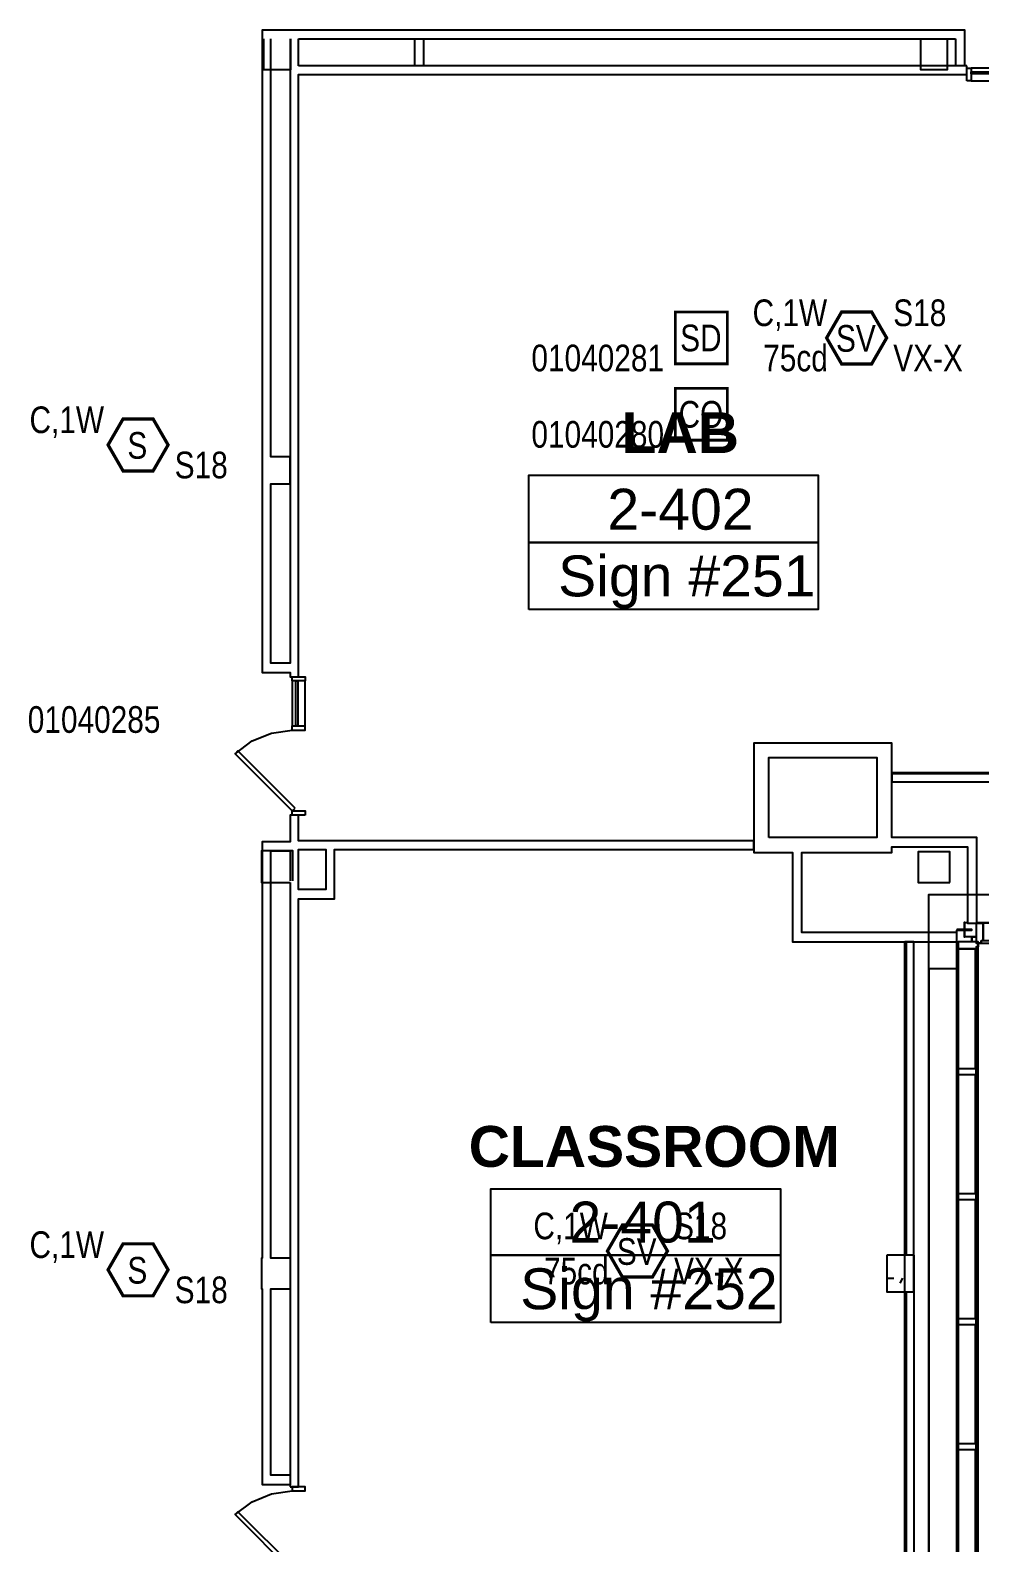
# Model space of a CAD drawing. Header units: inches. Extents: x 9349 to 17082, y 17684 to 25415.
# Drawn here: x 13619 to 14046, y 20140 to 20821 of the extents above; entities that cross this region are included whole.
import ezdxf
from ezdxf.enums import TextEntityAlignment as Align

# ---------------------------------------------------------------- set-up
doc = ezdxf.new("R2010")
doc.units = ezdxf.units.IN
doc.header["$LTSCALE"] = 0.25
doc.header["$MEASUREMENT"] = 0
for name, color, linetype in [('BACKGROUND', 8, 'Continuous'), ('CO DETECTOR', 1, 'Continuous'), ('SMOKE DETECTOR', 1, 'Continuous'), ('SPEAKER', 1, 'Continuous'), ('SPEAKER STROBE', 1, 'Continuous')]:
    doc.layers.add(name, color=color, linetype=linetype)
doc.styles.add('Arial', font='arial.ttf', dxfattribs={"width": 0.8})
doc.styles.add('PDF Arial', font='arial.ttf')
doc.styles.add('PDF Arial Bold', font='arialbd.ttf')

# ---------------------------------------------------------------- blocks, each defined once
blk = doc.blocks.new('SIGA-COD')
at = {"layer": 'CO DETECTOR', "const_width": 1.3}
blk.add_lwpolyline([(-11.5, -11.68), (-11.5, 11.7), (11.89, 11.7), (11.89, -11.68)], close=True, dxfattribs=at)
at = {"layer": 'CO DETECTOR', "style": 'Arial', "width": 0.8}
blk.add_text('CO', height=12, dxfattribs=at).set_placement((0, 0), align=Align.MIDDLE)
for tag, p in [('ADDRESS', (20.64, 8.96)), ('ZONE', (20.64, -8.58))]:
    blk.add_attdef(tag, text='', height=12, dxfattribs=at).set_placement(p, align=Align.MIDDLE_LEFT)
blk.add_attdef('SUBSCRIPT', text='', height=12, dxfattribs=at).set_placement((-16.56, -9.02), align=Align.MIDDLE_RIGHT)
blk = doc.blocks.new('GC-S7')
at = {"layer": 'SPEAKER', "const_width": 1.46}
blk.add_lwpolyline([(13.83, 0.21), (7.08, 11.9), (-6.42, 11.9), (-13.17, 0.21), (-6.42, -11.49), (7.08, -11.49)], close=True, dxfattribs=at)
at = {"layer": 'SPEAKER', "style": 'Arial', "width": 0.8}
blk.add_text('S', height=12, dxfattribs=at).set_placement((0, 0), align=Align.MIDDLE)
for tag, p in [('C', (-14.98, 11.52)), ('1/2W', (-14.65, -8.82))]:
    blk.add_attdef(tag, text='', height=12, dxfattribs=at).set_placement(p, align=Align.MIDDLE_RIGHT)
blk.add_attdef('Speaker_Circuit', text='', height=12, dxfattribs=at).set_placement((16.8, -8.82), align=Align.MIDDLE_LEFT)
blk = doc.blocks.new('SIGA-PD')
at = {"layer": 'SMOKE DETECTOR', "const_width": 1.3}
blk.add_lwpolyline([(-11.5, -11.68), (-11.5, 11.7), (11.89, 11.7), (11.89, -11.68)], close=True, dxfattribs=at)
at = {"layer": 'SMOKE DETECTOR', "style": 'Arial', "width": 0.8}
blk.add_text('SD', height=12, dxfattribs=at).set_placement((0, 0), align=Align.MIDDLE)
for tag, p in [('ADDRESS', (20.64, 8.96)), ('ZONE', (20.64, -8.58))]:
    blk.add_attdef(tag, text='', height=12, dxfattribs=at).set_placement(p, align=Align.MIDDLE_LEFT)
blk.add_attdef('SUBSCRIPT', text='', height=12, dxfattribs=at).set_placement((-16.56, -9.02), align=Align.MIDDLE_RIGHT)
blk = doc.blocks.new('GC-S7VM')
at = {"layer": 'SPEAKER STROBE', "const_width": 1.46}
blk.add_lwpolyline([(13.83, 0.21), (7.08, 11.9), (-6.42, 11.9), (-13.17, 0.21), (-6.42, -11.49), (7.08, -11.49)], close=True, dxfattribs=at)
at = {"layer": 'SPEAKER STROBE', "style": 'Arial', "width": 0.8}
blk.add_text('SV', height=12, dxfattribs=at).set_placement((0, 0), align=Align.MIDDLE)
for tag, p in [('C', (-12.95, 11.52)), ('CANDELA', (-12.62, -8.82)), ('1/2W', (-12.62, -29.16))]:
    blk.add_attdef(tag, text='', height=12, dxfattribs=at).set_placement(p, align=Align.MIDDLE_RIGHT)
for tag, p in [('Speaker_Circuit', (16.8, 11.52)), ('Visual_Circuit', (16.8, -8.82))]:
    blk.add_attdef(tag, text='', height=12, dxfattribs=at).set_placement(p, align=Align.MIDDLE_LEFT)

msp = doc.modelspace()

# ---------------------------------------------------------------- linework, layer by layer
at = {"layer": 'BACKGROUND'}
for points in [[(14038.89, 20804.6), (14038.89, 20820.67), (14034.72, 20820.67), (13722.93, 20820.67), (13722.93, 20816.82), (13722.93, 20535.89), (13722.93, 20531.71), (13735.47, 20531.71), (13735.47, 20529.78), (13739.32, 20529.78), (13739.32, 20800.75), (14039.86, 20800.75), (14039.86, 20804.6)], [(13723.57, 20816.82), (13723.57, 20803), (13735.79, 20803), (13735.79, 20816.82)], [(13735.47, 20816.82), (13735.47, 20535.89), (13726.79, 20535.89), (13726.79, 20616.57), (13735.47, 20616.57), (13735.47, 20628.78), (13726.79, 20628.78), (13726.79, 20816.82)], [(13739.32, 20804.6), (13739.32, 20816.82)], [(13791.39, 20816.82), (13791.39, 20804.6)], [(13795.57, 20804.6), (13795.57, 20816.82)], [(14018.97, 20816.82), (14018.97, 20803), (14031.18, 20803), (14031.18, 20816.82)], [(14034.72, 20816.82), (14034.72, 20804.6)], [(14070.07, 20803.64), (14041.79, 20803.64)], [(14041.79, 20797.85), (14070.07, 20797.85)], [(13710.72, 20495.07), (13718.43, 20500.85), (13727.11, 20504.39), (13736.43, 20505.67), (13742.22, 20505.67), (13742.22, 20507.6), (13742.22, 20527.85)], [(13736.43, 20527.85), (13736.43, 20507.6)], [(13736.43, 20505.67), (13736.43, 20507.6), (13742.22, 20507.6)], [(14006.11, 20486.07), (14006.11, 20486.71), (14057.22, 20486.71), (14060.75, 20486.71), (14061.39, 20486.71), (14061.39, 20442.35)], [(14057.22, 20486.07), (14006.11, 20486.07), (14006.11, 20482.53), (14057.22, 20482.53), (14057.22, 20442.35), (14057.22, 20441.71), (14057.22, 20438.17), (14185.79, 20438.17), (14192.54, 20438.17), (14192.54, 20449.75)], [(13735.47, 20165.28), (13739.32, 20165.28), (13739.32, 20429.82), (13755.39, 20429.82), (13755.39, 20434), (13755.39, 20452), (13944.07, 20452), (13944.07, 20455.85), (13739.32, 20455.85), (13739.32, 20467.42), (13735.47, 20467.42), (13735.47, 20455.53), (13722.93, 20455.53), (13722.93, 20451.35), (13722.93, 20268.14), (13722.61, 20268.14), (13722.61, 20254.32), (13722.93, 20254.32), (13722.93, 20170.42), (13722.93, 20166.25), (13735.47, 20166.25)], [(14006.11, 20457.46), (14006.11, 20457.46)], [(13736.75, 20437.85), (13736.75, 20451.35), (13722.61, 20451.35), (13722.61, 20437.21), (13735.47, 20437.21)], [(13735.47, 20268.14), (13726.79, 20268.14), (13726.79, 20451.35), (13735.47, 20451.35), (13735.47, 20437.85)], [(14038.89, 20416), (14038.89, 20419.21), (14040.18, 20419.21)], [(14047.25, 20410.85), (14046.29, 20410.85), (14046.29, 20409.89), (14046.29, 20410.85), (14046.29, 20409.89), (14101.25, 20409.89), (14101.25, 20410.85), (14047.25, 20410.85), (14047.25, 20418.89), (14044.04, 20418.89), (14044.04, 20409.89), (14046.29, 20409.89), (14045, 20409.89), (14045, 20408.28), (14044.04, 20408.28), (14045, 20408.28)], [(14044.33, 20419.2), (14607.8, 20419.2), (14607.8, 20418.88), (14605.23, 20418.88)], [(14326.25, 20418.89), (14270, 20418.89), (14213.75, 20418.89), (14157.5, 20418.89), (14101.25, 20418.89), (14044.68, 20418.89), (14047.25, 20418.89), (14047.25, 20411.17)], [(14016.07, 19789.53), (14035.36, 19789.53), (14035.36, 20415.67), (14038.57, 20415.67)], [(14042.11, 20412.78), (14042.11, 20410.53), (14042.11, 20412.78), (14044.04, 20412.78), (14038.89, 20412.78), (14038.89, 20415.67)], [(14016.07, 20269.42), (14016.07, 20253.03), (14016.07, 20269.42), (14016.07, 20410.53), (14012.54, 20410.53), (14011.89, 20410.53)], [(14012.54, 20410.53), (14012.54, 20269.42)], [(14043.72, 20407.32), (14036, 20407.32), (14036, 20409.89), (14036, 20352.03), (14036, 20295.78), (14036, 20239.53), (14036, 20183.28), (14036, 20127.03), (14036, 20070.78), (14036, 20014.53), (14036, 19957.96), (14036, 19901.71), (14036, 19845.46), (14036, 19789.21), (14036, 19791.78), (14044.04, 19791.78)], [(14045, 20127.03), (14045, 20183.28), (14045, 20239.53), (14044.04, 20239.53), (14044.04, 20183.28), (14045, 20183.28), (14045, 20239.53), (14045, 20295.78), (14044.04, 20295.78), (14044.04, 20239.53), (14045, 20239.53), (14045, 20295.78), (14045, 20352.03), (14044.04, 20352.03), (14044.04, 20295.78), (14045, 20295.78), (14045, 20352.03), (14045, 20408.28), (14044.04, 20408.28), (14044.04, 20407.32)], [(13739.32, 19698.25), (14022.82, 19698.25), (14022.82, 19697.28), (14035.36, 19697.28), (14035.36, 19757.71), (14035.36, 20398.32), (14022.82, 20398.32), (14022.82, 19757.71), (14022.82, 19702.42), (13755.39, 19702.42), (13755.39, 19716.25), (13751.22, 19716.25), (13739.32, 19716.25)], [(14043.72, 20353.32), (14036, 20353.32), (14036, 20350.75), (14043.72, 20350.75)], [(14043.72, 20297.07), (14036, 20297.07), (14036, 20294.5), (14043.72, 20294.5)], [(14004.5, 20259.14), (14007.07, 20259.14)], [(14010.93, 20259.14), (14009.64, 20256.89)], [(13735.47, 20170.42), (13726.79, 20170.42), (13726.79, 20254.32), (13735.47, 20254.32)], [(14016.07, 20253.03), (14016.07, 20086.53), (14016.07, 20081.07), (14016.07, 20086.53), (14016.07, 20081.07), (14016.07, 20077.21), (14016.07, 20081.07), (14003.86, 20081.07), (14003.86, 20086.53), (14016.07, 20086.53)], [(14012.54, 20253.03), (14012.54, 20086.53)], [(14043.72, 20240.82), (14036, 20240.82), (14036, 20238.25), (14043.72, 20238.25)], [(14043.72, 20184.57), (14036, 20184.57), (14036, 20182), (14043.72, 20182)], [(14045, 20127.03), (14045, 20183.28), (14044.04, 20183.28), (14044.04, 20127.03)], [(13710.72, 20152.75), (13718.43, 20158.53), (13727.11, 20162.07), (13736.43, 20163.35), (13742.22, 20163.35), (13742.22, 20165.28), (13736.43, 20165.28), (13736.43, 20163.35)]]:
    msp.add_lwpolyline(points, dxfattribs=at)
at = {"layer": 'BACKGROUND', "ltscale": 1.158333}
msp.add_lwpolyline([(13739.32, 20816.82), (14034.72, 20816.82)], dxfattribs=at)
at = {"layer": 'BACKGROUND', "ltscale": 1.24}
msp.add_lwpolyline([(14039.86, 20804.6), (13739.32, 20804.6)], dxfattribs=at)
at = {"layer": 'BACKGROUND'}
for points in [[(14039.86, 20797.85), (14039.86, 20803.64), (14041.79, 20803.64), (14041.79, 20797.85)], [(14041.79, 20801.07), (14041.79, 20802.03), (14070.07, 20802.03), (14070.07, 20801.07)], [(13842.82, 20590.21), (13842.82, 20620.42), (13973, 20620.42), (13973, 20590.21)], [(13842.82, 20560), (13842.82, 20590.21), (13973, 20590.21), (13973, 20560)], [(13742.22, 20527.85), (13736.43, 20527.85), (13736.43, 20529.78), (13742.22, 20529.78)], [(13739, 20507.6), (13738.04, 20507.6), (13738.04, 20527.85), (13739, 20527.85)], [(13737.72, 20470.64), (13712, 20496.35), (13710.72, 20495.07), (13736.43, 20469.35)], [(14035.36, 20410.53), (14035.36, 20414.71), (13965.61, 20414.71), (13965.61, 20450.71), (14006.11, 20450.71), (14006.11, 20453.28), (14040.18, 20453.28), (14040.18, 20418.89), (14044.36, 20418.89), (14044.36, 20457.46), (14040.18, 20457.46), (14006.11, 20457.46), (14006.11, 20493.46), (14006.11, 20499.89), (13944.07, 20499.89), (13944.07, 20493.46), (13944.07, 20450.71), (13950.82, 20450.71), (13961.43, 20450.71), (13961.43, 20414.71), (13961.43, 20410.53)], [(13950.82, 20457.46), (13950.82, 20493.46), (13999.36, 20493.46), (13999.36, 20457.46)], [(13742.22, 20467.42), (13736.43, 20467.42), (13736.43, 20469.35), (13742.22, 20469.35)], [(13739.32, 20437.85), (13739.32, 20452), (13751.54, 20452), (13751.54, 20434), (13739.32, 20434)], [(14032.14, 20437.21), (14032.14, 20451.03), (14018, 20451.03), (14018, 20437.21)], [(14038.89, 20419.21), (14038.57, 20419.21), (14038.57, 20412.78), (14038.89, 20412.78)], [(14035.36, 20416), (14035.36, 20415.67), (14042.11, 20415.67), (14042.11, 20416)], [(14044.04, 20407.32), (14044.04, 20352.03), (14045, 20352.03), (14045, 20408.28), (14045, 20410.53), (14036, 20410.53), (14036, 20407.32)], [(14043.72, 20353.32), (14043.72, 20407.32)], [(14036, 20353.32), (14036, 20350.75), (14044.04, 20350.75), (14044.04, 20353.32)], [(14043.72, 20297.07), (14043.72, 20350.75)], [(13825.79, 20269.42), (13825.79, 20299.32), (13955.97, 20299.32), (13955.97, 20269.42)], [(14036, 20297.07), (14036, 20294.5), (14044.04, 20294.5), (14044.04, 20297.07)], [(14043.72, 20240.82), (14043.72, 20294.5)], [(13825.79, 20239.21), (13825.79, 20269.42), (13955.97, 20269.42), (13955.97, 20239.21)], [(14003.86, 20269.42), (14003.86, 20253.03), (14016.07, 20253.03), (14016.07, 20269.42)], [(14036, 20240.82), (14036, 20238.25), (14044.04, 20238.25), (14044.04, 20240.82)], [(14043.72, 20184.57), (14043.72, 20238.25)], [(14036, 20184.57), (14036, 20182), (14044.04, 20182), (14044.04, 20184.57)], [(14043.72, 20128.32), (14043.72, 20182)], [(13737.72, 20128.32), (13712, 20154.03), (13710.72, 20152.75), (13736.43, 20127.03)]]:
    msp.add_lwpolyline(points, close=True, dxfattribs=at)
at = {"layer": 'BACKGROUND', "ltscale": 0.876667}
msp.add_lwpolyline([(13735.47, 20437.21), (13735.47, 20165.28)], dxfattribs=at)
at = {"layer": 'BACKGROUND', "ltscale": 1.75}
msp.add_lwpolyline([(14022.82, 19730.07), (14022.82, 20431.75), (14607.8, 20431.73)], dxfattribs=at)
at = {"layer": 'BACKGROUND', "ltscale": 0.863333}
msp.add_lwpolyline([(14011.89, 19789.21), (14011.89, 20410.53)], dxfattribs=at)

# ---------------------------------------------------------------- block references
at = {"layer": 'CO DETECTOR'}
msp.add_blockref('SIGA-COD', (13920.23, 20647.85), dxfattribs=at).add_auto_attribs({'SUBSCRIPT': '01040280'})
at = {"layer": 'SMOKE DETECTOR'}
for p, values in [((13920.23, 20682.21), {'SUBSCRIPT': '01040281'}), ((13596.86, 20519.09), {'ZONE': '01040285'})]:
    msp.add_blockref('SIGA-PD', p, dxfattribs=at).add_auto_attribs(values)
at = {"layer": 'SPEAKER'}
for p in [(13666.78, 20633.86), (13666.78, 20262.67)]:
    msp.add_blockref('GC-S7', p, dxfattribs=at).add_auto_attribs({'C': 'C,1W', 'Speaker_Circuit': 'S18'})
at = {"layer": 'SPEAKER STROBE'}
for p in [(13989.95, 20682.01), (13891.37, 20271.11)]:
    msp.add_blockref('GC-S7VM', p, dxfattribs=at).add_auto_attribs({'C': 'C,1W', 'Speaker_Circuit': 'S18', 'Visual_Circuit': 'VX-X', 'CANDELA': '75cd'})

# ---------------------------------------------------------------- texts
at = {"layer": 'BACKGROUND', "attachment_point": 7}
for s, insert, char_height, style in [('LAB', (13884.61, 20630.39), 18.379, 'PDF Arial Bold'), ('2-402', (13878.18, 20595.68), 18.408, 'PDF Arial'), ('Sign #251', (13856, 20560.37), 18.408, 'PDF Arial'), ('CLASSROOM', (13815.82, 20308.95), 18.379, 'PDF Arial Bold'), ('2-401', (13861.14, 20274.89), 18.408, 'PDF Arial'), ('Sign #252', (13838.96, 20239.58), 18.408, 'PDF Arial')]:
    msp.add_mtext(s, dxfattribs=dict(at, insert=insert, char_height=char_height, style=style))

doc.saveas('drawing.dxf')
